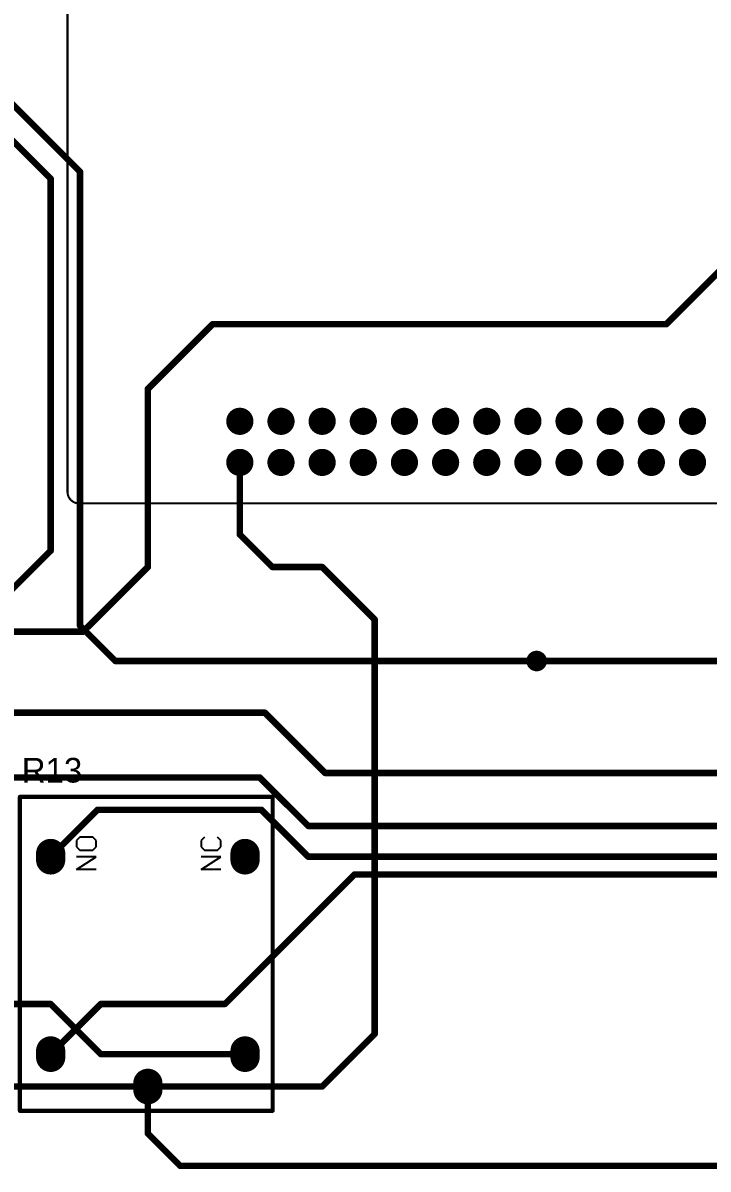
# Model space of a CAD drawing. Header units: millimetres. Extents: x 1.1 to 12.7, y 1.1 to 8.9.
# Drawn here: x 7.468 to 9.133, y 4.334 to 7.122 of the extents above; entities that cross this region are included whole.
import ezdxf

# ---------------------------------------------------------------- set-up
doc = ezdxf.new("R2010")
doc.units = ezdxf.units.MM
doc.header["$MEASUREMENT"] = 0
for name, color, linetype in [('BottomLayer', 5, 'Continuous'), ('BottomOverlay', 54, 'Continuous'), ('BottomSolder', 6, 'Continuous'), ('MultiLayer', 9, 'Continuous'), ('PadHoleLayer', 156, 'Continuous'), ('TopLayer', 1, 'Continuous'), ('TopOverlay', 2, 'Continuous'), ('TopSolder', 216, 'Continuous'), ('ViaHoleLayer', 16, 'Continuous')]:
    doc.layers.add(name, color=color, linetype=linetype)

# ---------------------------------------------------------------- blocks, each defined once
blk = doc.blocks.new('RELAYARP03F_16')
at = {"layer": 'BottomLayer', "const_width": 0.063}
for points in [[(-0.2323, 0.2362), (-0.248, 0.2362)], [(0.248, 0.2362), (0.2323, 0.2362)], [(-0.311, 0), (-0.3268, 0)], [(-0.2323, -0.2362), (-0.248, -0.2362)], [(0.248, -0.2362), (0.2323, -0.2362)]]:
    blk.add_lwpolyline(points, dxfattribs=at)
at = {"layer": 'BottomLayer', "const_width": 0.0315}
for points in [[(-0.2638, 0.2362, 1), (-0.2323, 0.2362, 1)], [(-0.248, 0.2362, 1), (-0.2165, 0.2362, 1)], [(0.2165, 0.2362, 1), (0.248, 0.2362, 1)], [(0.2323, 0.2362, 1), (0.2638, 0.2362, 1)], [(-0.3425, 0, 1), (-0.311, 0, 1)], [(-0.3268, 0, 1), (-0.2953, 0, 1)], [(-0.2638, -0.2362, 1), (-0.2323, -0.2362, 1)], [(-0.248, -0.2362, 1), (-0.2165, -0.2362, 1)], [(0.2165, -0.2362, 1), (0.248, -0.2362, 1)], [(0.2323, -0.2362, 1), (0.2638, -0.2362, 1)]]:
    blk.add_lwpolyline(points, format="xyb", close=True, dxfattribs=at)
at = {"layer": 'BottomSolder', "const_width": 0.071}
for points in [[(-0.2323, 0.2362), (-0.248, 0.2362)], [(0.248, 0.2362), (0.2323, 0.2362)], [(-0.311, 0), (-0.3268, 0)], [(-0.2323, -0.2362), (-0.248, -0.2362)], [(0.248, -0.2362), (0.2323, -0.2362)]]:
    blk.add_lwpolyline(points, dxfattribs=at)
at = {"layer": 'BottomSolder', "const_width": 0.0355}
for points in [[(-0.2658, 0.2362, 1), (-0.2303, 0.2362, 1)], [(-0.25, 0.2362, 1), (-0.2145, 0.2362, 1)], [(0.2145, 0.2362, 1), (0.25, 0.2362, 1)], [(0.2303, 0.2362, 1), (0.2658, 0.2362, 1)], [(-0.3445, 0, 1), (-0.309, 0, 1)], [(-0.3288, 0, 1), (-0.2933, 0, 1)], [(-0.2658, -0.2362, 1), (-0.2303, -0.2362, 1)], [(-0.25, -0.2362, 1), (-0.2145, -0.2362, 1)], [(0.2145, -0.2362, 1), (0.25, -0.2362, 1)], [(0.2303, -0.2362, 1), (0.2658, -0.2362, 1)]]:
    blk.add_lwpolyline(points, format="xyb", close=True, dxfattribs=at)
at = {"layer": 'MultiLayer', "const_width": 0.063}
for points in [[(-0.2323, 0.2362), (-0.248, 0.2362)], [(0.248, 0.2362), (0.2323, 0.2362)], [(-0.311, 0), (-0.3268, 0)], [(-0.2323, -0.2362), (-0.248, -0.2362)], [(0.248, -0.2362), (0.2323, -0.2362)]]:
    blk.add_lwpolyline(points, dxfattribs=at)
at = {"layer": 'MultiLayer', "const_width": 0.0315}
for points in [[(-0.2638, 0.2362, 1), (-0.2323, 0.2362, 1)], [(-0.248, 0.2362, 1), (-0.2165, 0.2362, 1)], [(0.2165, 0.2362, 1), (0.248, 0.2362, 1)], [(0.2323, 0.2362, 1), (0.2638, 0.2362, 1)], [(-0.3425, 0, 1), (-0.311, 0, 1)], [(-0.3268, 0, 1), (-0.2953, 0, 1)], [(-0.2638, -0.2362, 1), (-0.2323, -0.2362, 1)], [(-0.248, -0.2362, 1), (-0.2165, -0.2362, 1)], [(0.2165, -0.2362, 1), (0.248, -0.2362, 1)], [(0.2323, -0.2362, 1), (0.2638, -0.2362, 1)]]:
    blk.add_lwpolyline(points, format="xyb", close=True, dxfattribs=at)
at = {"layer": 'PadHoleLayer', "const_width": 0.0295}
for points in [[(-0.2549, 0.2362, 1), (-0.2254, 0.2362, 1)], [(0.2254, 0.2362, 1), (0.2549, 0.2362, 1)], [(-0.3337, 0, 1), (-0.3041, 0, 1)], [(-0.2549, -0.2362, 1), (-0.2254, -0.2362, 1)], [(0.2254, -0.2362, 1), (0.2549, -0.2362, 1)]]:
    blk.add_lwpolyline(points, format="xyb", close=True, dxfattribs=at)
at = {"layer": 'TopLayer', "const_width": 0.063}
for points in [[(-0.2323, 0.2362), (-0.248, 0.2362)], [(0.248, 0.2362), (0.2323, 0.2362)], [(-0.311, 0), (-0.3268, 0)], [(-0.2323, -0.2362), (-0.248, -0.2362)], [(0.248, -0.2362), (0.2323, -0.2362)]]:
    blk.add_lwpolyline(points, dxfattribs=at)
at = {"layer": 'TopLayer', "const_width": 0.0315}
for points in [[(-0.2638, 0.2362, 1), (-0.2323, 0.2362, 1)], [(-0.248, 0.2362, 1), (-0.2165, 0.2362, 1)], [(0.2165, 0.2362, 1), (0.248, 0.2362, 1)], [(0.2323, 0.2362, 1), (0.2638, 0.2362, 1)], [(-0.3425, 0, 1), (-0.311, 0, 1)], [(-0.3268, 0, 1), (-0.2953, 0, 1)], [(-0.2638, -0.2362, 1), (-0.2323, -0.2362, 1)], [(-0.248, -0.2362, 1), (-0.2165, -0.2362, 1)], [(0.2165, -0.2362, 1), (0.248, -0.2362, 1)], [(0.2323, -0.2362, 1), (0.2638, -0.2362, 1)]]:
    blk.add_lwpolyline(points, format="xyb", close=True, dxfattribs=at)
at = {"layer": 'TopOverlay'}
for p, q in [((0.2087, 0.126), (0.2087, 0.1732)), ((0.2087, 0.1732), (0.2401, 0.126)), ((0.2401, 0.126), (0.2401, 0.1732)), ((0.2638, 0.1732), (0.2559, 0.1653)), ((0.2795, 0.1732), (0.2638, 0.1732)), ((0.2874, 0.1653), (0.2795, 0.1732)), ((0.2559, 0.1653), (0.2559, 0.1339)), ((0.2874, 0.1339), (0.2874, 0.1653)), ((0.2559, 0.1339), (0.2638, 0.126)), ((0.2638, 0.126), (0.2795, 0.126)), ((0.2795, 0.126), (0.2874, 0.1339)), ((0.2087, -0.1772), (0.2087, -0.1299)), ((0.2087, -0.1299), (0.2401, -0.1772)), ((0.2401, -0.1772), (0.2401, -0.1299)), ((0.2638, -0.1299), (0.2559, -0.1378)), ((0.2559, -0.1378), (0.2559, -0.1693)), ((0.2795, -0.1299), (0.2638, -0.1299)), ((0.2874, -0.1378), (0.2795, -0.1299)), ((0.2559, -0.1693), (0.2638, -0.1772)), ((0.2638, -0.1772), (0.2795, -0.1772)), ((0.2795, -0.1772), (0.2874, -0.1693))]:
    blk.add_line(p, q, dxfattribs=at)
at = {"layer": 'TopOverlay', "const_width": 0.01}
for points in [[(-0.378, 0.311), (-0.378, -0.3031)], [(-0.378, 0.311), (0.3858, 0.311)], [(0.3858, 0.311), (0.3858, -0.3031)], [(-0.378, -0.3031), (0.3858, -0.3031)]]:
    blk.add_lwpolyline(points, dxfattribs=at)
at = {"layer": 'TopOverlay', "const_width": 0.005}
for points in [[(-0.3805, 0.311, 1), (-0.3755, 0.311, 1)], [(-0.3805, 0.311, 1), (-0.3755, 0.311, 1)], [(0.3833, 0.311, 1), (0.3883, 0.311, 1)], [(0.3833, 0.311, 1), (0.3883, 0.311, 1)], [(-0.3805, -0.3031, 1), (-0.3755, -0.3031, 1)], [(-0.3805, -0.3031, 1), (-0.3755, -0.3031, 1)], [(0.3833, -0.3031, 1), (0.3883, -0.3031, 1)], [(0.3833, -0.3031, 1), (0.3883, -0.3031, 1)]]:
    blk.add_lwpolyline(points, format="xyb", close=True, dxfattribs=at)
at = {"layer": 'TopSolder', "const_width": 0.071}
for points in [[(-0.2323, 0.2362), (-0.248, 0.2362)], [(0.248, 0.2362), (0.2323, 0.2362)], [(-0.311, 0), (-0.3268, 0)], [(-0.2323, -0.2362), (-0.248, -0.2362)], [(0.248, -0.2362), (0.2323, -0.2362)]]:
    blk.add_lwpolyline(points, dxfattribs=at)
at = {"layer": 'TopSolder', "const_width": 0.0355}
for points in [[(-0.2658, 0.2362, 1), (-0.2303, 0.2362, 1)], [(-0.25, 0.2362, 1), (-0.2145, 0.2362, 1)], [(0.2145, 0.2362, 1), (0.25, 0.2362, 1)], [(0.2303, 0.2362, 1), (0.2658, 0.2362, 1)], [(-0.3445, 0, 1), (-0.309, 0, 1)], [(-0.3288, 0, 1), (-0.2933, 0, 1)], [(-0.2658, -0.2362, 1), (-0.2303, -0.2362, 1)], [(-0.25, -0.2362, 1), (-0.2145, -0.2362, 1)], [(0.2145, -0.2362, 1), (0.25, -0.2362, 1)], [(0.2303, -0.2362, 1), (0.2658, -0.2362, 1)]]:
    blk.add_lwpolyline(points, format="xyb", close=True, dxfattribs=at)
blk = doc.blocks.new('HERCULES_36')
at = {"layer": 'BottomLayer', "const_width": 0.029}
for points in [[(0.1772, 0.9001, 1), (0.2063, 0.9001, 1)], [(0.2772, 0.9001, 1), (0.3063, 0.9001, 1)], [(0.3772, 0.9001, 1), (0.4063, 0.9001, 1)], [(0.4772, 0.9001, 1), (0.5063, 0.9001, 1)], [(0.5772, 0.9001, 1), (0.6063, 0.9001, 1)], [(0.6772, 0.9001, 1), (0.7063, 0.9001, 1)], [(0.7772, 0.9001, 1), (0.8063, 0.9001, 1)], [(0.8772, 0.9001, 1), (0.9063, 0.9001, 1)], [(0.9772, 0.9001, 1), (1.0063, 0.9001, 1)], [(1.0772, 0.9001, 1), (1.1063, 0.9001, 1)], [(1.1772, 0.9001, 1), (1.2063, 0.9001, 1)], [(1.2772, 0.9001, 1), (1.3063, 0.9001, 1)], [(0.1772, 0.8001, 1), (0.2063, 0.8001, 1)], [(0.2772, 0.8001, 1), (0.3063, 0.8001, 1)], [(0.3772, 0.8001, 1), (0.4063, 0.8001, 1)], [(0.4772, 0.8001, 1), (0.5063, 0.8001, 1)], [(0.5772, 0.8001, 1), (0.6063, 0.8001, 1)], [(0.6772, 0.8001, 1), (0.7063, 0.8001, 1)], [(0.7772, 0.8001, 1), (0.8063, 0.8001, 1)], [(0.8772, 0.8001, 1), (0.9063, 0.8001, 1)], [(0.9772, 0.8001, 1), (1.0063, 0.8001, 1)], [(1.0772, 0.8001, 1), (1.1063, 0.8001, 1)], [(1.1772, 0.8001, 1), (1.2063, 0.8001, 1)], [(1.2772, 0.8001, 1), (1.3063, 0.8001, 1)]]:
    blk.add_lwpolyline(points, format="xyb", close=True, dxfattribs=at)
at = {"layer": 'BottomOverlay', "const_width": 0.005}
for points in [[(1.6823, 0.9999), (-1.9611, 0.9999)], [(1.7106, 0.9716), (1.7106, -0.9718)]]:
    blk.add_lwpolyline(points, dxfattribs=at)
at = {"layer": 'BottomOverlay', "const_width": 0.0025}
for points in [[(1.681, 0.9999, 1), (1.6836, 0.9999, 1)], [(1.681, 0.9999, 1), (1.6836, 0.9999, 1)], [(1.7093, 0.9716, 1), (1.7118, 0.9716, 1)], [(1.7093, 0.9716, 1), (1.7118, 0.9716, 1)]]:
    blk.add_lwpolyline(points, format="xyb", close=True, dxfattribs=at)
at = {"layer": 'BottomOverlay', "const_width": 0.005}
blk.add_lwpolyline([(1.6823, 0.9999, -0.414214), (1.7106, 0.9716)], format="xyb", dxfattribs=at)
at = {"layer": 'BottomSolder', "const_width": 0.033}
for points in [[(0.1752, 0.9001, 1), (0.2083, 0.9001, 1)], [(0.2752, 0.9001, 1), (0.3083, 0.9001, 1)], [(0.3752, 0.9001, 1), (0.4083, 0.9001, 1)], [(0.4752, 0.9001, 1), (0.5083, 0.9001, 1)], [(0.5752, 0.9001, 1), (0.6083, 0.9001, 1)], [(0.6752, 0.9001, 1), (0.7083, 0.9001, 1)], [(0.7752, 0.9001, 1), (0.8083, 0.9001, 1)], [(0.8752, 0.9001, 1), (0.9083, 0.9001, 1)], [(0.9752, 0.9001, 1), (1.0083, 0.9001, 1)], [(1.0752, 0.9001, 1), (1.1083, 0.9001, 1)], [(1.1752, 0.9001, 1), (1.2083, 0.9001, 1)], [(1.2752, 0.9001, 1), (1.3083, 0.9001, 1)], [(0.1752, 0.8001, 1), (0.2083, 0.8001, 1)], [(0.2752, 0.8001, 1), (0.3083, 0.8001, 1)], [(0.3752, 0.8001, 1), (0.4083, 0.8001, 1)], [(0.4752, 0.8001, 1), (0.5083, 0.8001, 1)], [(0.5752, 0.8001, 1), (0.6083, 0.8001, 1)], [(0.6752, 0.8001, 1), (0.7083, 0.8001, 1)], [(0.7752, 0.8001, 1), (0.8083, 0.8001, 1)], [(0.8752, 0.8001, 1), (0.9083, 0.8001, 1)], [(0.9752, 0.8001, 1), (1.0083, 0.8001, 1)], [(1.0752, 0.8001, 1), (1.1083, 0.8001, 1)], [(1.1752, 0.8001, 1), (1.2083, 0.8001, 1)], [(1.2752, 0.8001, 1), (1.3083, 0.8001, 1)]]:
    blk.add_lwpolyline(points, format="xyb", close=True, dxfattribs=at)
at = {"layer": 'PadHoleLayer', "const_width": 0.02}
for points in [[(0.1817, 0.9001, 1), (0.2017, 0.9001, 1)], [(0.2817, 0.9001, 1), (0.3017, 0.9001, 1)], [(0.3817, 0.9001, 1), (0.4017, 0.9001, 1)], [(0.4817, 0.9001, 1), (0.5017, 0.9001, 1)], [(0.5817, 0.9001, 1), (0.6017, 0.9001, 1)], [(0.6817, 0.9001, 1), (0.7017, 0.9001, 1)], [(0.7817, 0.9001, 1), (0.8017, 0.9001, 1)], [(0.8817, 0.9001, 1), (0.9017, 0.9001, 1)], [(0.9817, 0.9001, 1), (1.0017, 0.9001, 1)], [(1.0817, 0.9001, 1), (1.1017, 0.9001, 1)], [(1.1817, 0.9001, 1), (1.2017, 0.9001, 1)], [(1.2817, 0.9001, 1), (1.3017, 0.9001, 1)], [(0.1817, 0.8001, 1), (0.2017, 0.8001, 1)], [(0.2817, 0.8001, 1), (0.3017, 0.8001, 1)], [(0.3817, 0.8001, 1), (0.4017, 0.8001, 1)], [(0.4817, 0.8001, 1), (0.5017, 0.8001, 1)], [(0.5817, 0.8001, 1), (0.6017, 0.8001, 1)], [(0.6817, 0.8001, 1), (0.7017, 0.8001, 1)], [(0.7817, 0.8001, 1), (0.8017, 0.8001, 1)], [(0.8817, 0.8001, 1), (0.9017, 0.8001, 1)], [(0.9817, 0.8001, 1), (1.0017, 0.8001, 1)], [(1.0817, 0.8001, 1), (1.1017, 0.8001, 1)], [(1.1817, 0.8001, 1), (1.2017, 0.8001, 1)], [(1.2817, 0.8001, 1), (1.3017, 0.8001, 1)]]:
    blk.add_lwpolyline(points, format="xyb", close=True, dxfattribs=at)
at = {"layer": 'TopLayer'}
for points, const_width in [([(0.1772, 0.9001, 1), (0.2063, 0.9001, 1)], 0.029), ([(0.2772, 0.9001, 1), (0.3063, 0.9001, 1)], 0.029), ([(0.3772, 0.9001, 1), (0.4063, 0.9001, 1)], 0.029), ([(0.4772, 0.9001, 1), (0.5063, 0.9001, 1)], 0.029), ([(0.5772, 0.9001, 1), (0.6063, 0.9001, 1)], 0.029), ([(0.6772, 0.9001, 1), (0.7063, 0.9001, 1)], 0.029), ([(0.7772, 0.9001, 1), (0.8063, 0.9001, 1)], 0.029), ([(0.8772, 0.9001, 1), (0.9063, 0.9001, 1)], 0.029), ([(0.9772, 0.9001, 1), (1.0063, 0.9001, 1)], 0.029), ([(1.0772, 0.9001, 1), (1.1063, 0.9001, 1)], 0.029), ([(1.1772, 0.9001, 1), (1.2063, 0.9001, 1)], 0.029), ([(1.2772, 0.9001, 1), (1.3063, 0.9001, 1)], 0.029), ([(0.1892, 0.8901, 1), (0.1922, 0.8901, 1)], 0.003), ([(0.1902, 0.9001, 1), (0.1932, 0.9001, 1)], 0.003), ([(0.2892, 0.8951, 1), (0.2922, 0.8951, 1)], 0.003), ([(0.2902, 0.9001, 1), (0.2932, 0.9001, 1)], 0.003), ([(0.4843, 0.9001, 1), (0.4873, 0.9001, 1)], 0.003), ([(0.4902, 0.9001, 1), (0.4932, 0.9001, 1)], 0.003), ([(0.5902, 0.9001, 1), (0.5932, 0.9001, 1)], 0.003), ([(0.5902, 0.8961, 1), (0.5932, 0.8961, 1)], 0.003), ([(0.6902, 0.9001, 1), (0.6932, 0.9001, 1)], 0.003), ([(0.7843, 0.9001, 1), (0.7873, 0.9001, 1)], 0.003), ([(0.7902, 0.9001, 1), (0.7932, 0.9001, 1)], 0.003), ([(0.9892, 0.8951, 1), (0.9922, 0.8951, 1)], 0.003), ([(0.9902, 0.9001, 1), (0.9932, 0.9001, 1)], 0.003), ([(0.6892, 0.8801, 1), (0.6922, 0.8801, 1)], 0.003), ([(0.1772, 0.8001, 1), (0.2063, 0.8001, 1)], 0.029), ([(0.2772, 0.8001, 1), (0.3063, 0.8001, 1)], 0.029), ([(0.3772, 0.8001, 1), (0.4063, 0.8001, 1)], 0.029), ([(0.4772, 0.8001, 1), (0.5063, 0.8001, 1)], 0.029), ([(0.5772, 0.8001, 1), (0.6063, 0.8001, 1)], 0.029), ([(0.6772, 0.8001, 1), (0.7063, 0.8001, 1)], 0.029), ([(0.7772, 0.8001, 1), (0.8063, 0.8001, 1)], 0.029), ([(0.8772, 0.8001, 1), (0.9063, 0.8001, 1)], 0.029), ([(0.9772, 0.8001, 1), (1.0063, 0.8001, 1)], 0.029), ([(1.0772, 0.8001, 1), (1.1063, 0.8001, 1)], 0.029), ([(1.1772, 0.8001, 1), (1.2063, 0.8001, 1)], 0.029), ([(1.2772, 0.8001, 1), (1.3063, 0.8001, 1)], 0.029), ([(1.0891, 0.8049, 1), (1.0921, 0.8049, 1)], 0.003), ([(1.0891, 0.8012, 1), (1.0921, 0.8012, 1)], 0.003), ([(1.0891, 0.8012, 1), (1.0921, 0.8012, 1)], 0.003), ([(1.0902, 0.8001, 1), (1.0932, 0.8001, 1)], 0.003)]:
    blk.add_lwpolyline(points, format="xyb", close=True, dxfattribs=dict(at, const_width=const_width))
at = {"layer": 'TopLayer', "const_width": 0.006}
for points in [[(0.1917, 0.9001), (0.1907, 0.8901)], [(0.2917, 0.9001), (0.2907, 0.8951)], [(0.4917, 0.9001), (0.4858, 0.9001)], [(0.5917, 0.9001), (0.5917, 0.8961)], [(0.6917, 0.9001), (0.6907, 0.8801)], [(0.7917, 0.9001), (0.7857, 0.9001)], [(0.9917, 0.9001), (0.9907, 0.8951)], [(1.0906, 0.8049), (1.0906, 0.8012)], [(1.0917, 0.8001), (1.0906, 0.8012)]]:
    blk.add_lwpolyline(points, dxfattribs=at)
at = {"layer": 'TopSolder', "const_width": 0.033}
for points in [[(0.1752, 0.9001, 1), (0.2083, 0.9001, 1)], [(0.2752, 0.9001, 1), (0.3083, 0.9001, 1)], [(0.3752, 0.9001, 1), (0.4083, 0.9001, 1)], [(0.4752, 0.9001, 1), (0.5083, 0.9001, 1)], [(0.5752, 0.9001, 1), (0.6083, 0.9001, 1)], [(0.6752, 0.9001, 1), (0.7083, 0.9001, 1)], [(0.7752, 0.9001, 1), (0.8083, 0.9001, 1)], [(0.8752, 0.9001, 1), (0.9083, 0.9001, 1)], [(0.9752, 0.9001, 1), (1.0083, 0.9001, 1)], [(1.0752, 0.9001, 1), (1.1083, 0.9001, 1)], [(1.1752, 0.9001, 1), (1.2083, 0.9001, 1)], [(1.2752, 0.9001, 1), (1.3083, 0.9001, 1)], [(0.1752, 0.8001, 1), (0.2083, 0.8001, 1)], [(0.2752, 0.8001, 1), (0.3083, 0.8001, 1)], [(0.3752, 0.8001, 1), (0.4083, 0.8001, 1)], [(0.4752, 0.8001, 1), (0.5083, 0.8001, 1)], [(0.5752, 0.8001, 1), (0.6083, 0.8001, 1)], [(0.6752, 0.8001, 1), (0.7083, 0.8001, 1)], [(0.7752, 0.8001, 1), (0.8083, 0.8001, 1)], [(0.8752, 0.8001, 1), (0.9083, 0.8001, 1)], [(0.9752, 0.8001, 1), (1.0083, 0.8001, 1)], [(1.0752, 0.8001, 1), (1.1083, 0.8001, 1)], [(1.1752, 0.8001, 1), (1.2083, 0.8001, 1)], [(1.2752, 0.8001, 1), (1.3083, 0.8001, 1)]]:
    blk.add_lwpolyline(points, format="xyb", close=True, dxfattribs=at)

msp = doc.modelspace()

# ---------------------------------------------------------------- linework, layer by layer
at = {"layer": 'BottomLayer', "const_width": 0.0157}
for points in [[(7.2992, 7.0674), (7.6068, 6.7599)], [(7.2598, 7.0186), (7.5354, 6.743)], [(7.5354, 5.8375), (7.5354, 6.743)], [(7.6068, 5.6555), (7.6068, 6.7599)], [(7.4173, 5.7194), (7.5354, 5.8375)], [(7.6068, 5.6555), (7.6929, 5.5694)], [(7.6929, 5.5694), (8.7165, 5.5694)], [(5.6063, 5.4438), (8.0559, 5.4438)], [(8.0559, 5.4438), (8.2027, 5.297)], [(8.2027, 5.297), (10.0264, 5.297)], [(6.8622, 5.2863), (8.0433, 5.2863)], [(8.0433, 5.2863), (8.1614, 5.1682)], [(7.5354, 5.0934), (7.6496, 5.2076)], [(7.6496, 5.2076), (8.0472, 5.2076)], [(8.0472, 5.2076), (8.1614, 5.0934)], [(8.1614, 5.1682), (10.4658, 5.1682)], [(8.1614, 5.0934), (10.4921, 5.0934)], [(7.9591, 4.7352), (8.274, 5.0501)], [(8.274, 5.0501), (11.2362, 5.0501)], [(7.5354, 4.6131), (7.6575, 4.7352)], [(7.6575, 4.7352), (7.9591, 4.7352)]]:
    msp.add_lwpolyline(points, dxfattribs=at)
at = {"layer": 'BottomLayer'}
for points, const_width in [([(7.5315, 6.743, 1), (7.5394, 6.743, 1)], 0.00787), ([(7.5315, 6.743, 1), (7.5394, 6.743, 1)], 0.00787), ([(7.6028, 6.7599, 1), (7.6107, 6.7599, 1)], 0.00787), ([(7.6028, 6.7599, 1), (7.6107, 6.7599, 1)], 0.00787), ([(7.5315, 5.8375, 1), (7.5394, 5.8375, 1)], 0.00787), ([(7.5315, 5.8375, 1), (7.5394, 5.8375, 1)], 0.00787), ([(7.6028, 5.6555, 1), (7.6107, 5.6555, 1)], 0.00787), ([(7.6028, 5.6555, 1), (7.6107, 5.6555, 1)], 0.00787), ([(7.689, 5.5694, 1), (7.6969, 5.5694, 1)], 0.00787), ([(7.689, 5.5694, 1), (7.6969, 5.5694, 1)], 0.00787), ([(8.704, 5.5694, 1), (8.729, 5.5694, 1)], 0.025), ([(8.7126, 5.5694, 1), (8.7205, 5.5694, 1)], 0.00787), ([(8.052, 5.4438, 1), (8.0598, 5.4438, 1)], 0.00787), ([(8.052, 5.4438, 1), (8.0598, 5.4438, 1)], 0.00787), ([(8.1988, 5.297, 1), (8.2066, 5.297, 1)], 0.00787), ([(8.1988, 5.297, 1), (8.2066, 5.297, 1)], 0.00787), ([(8.0394, 5.2863, 1), (8.0472, 5.2863, 1)], 0.00787), ([(8.0394, 5.2863, 1), (8.0472, 5.2863, 1)], 0.00787), ([(7.6457, 5.2076, 1), (7.6535, 5.2076, 1)], 0.00787), ([(7.6457, 5.2076, 1), (7.6535, 5.2076, 1)], 0.00787), ([(8.0433, 5.2076, 1), (8.0512, 5.2076, 1)], 0.00787), ([(8.0433, 5.2076, 1), (8.0512, 5.2076, 1)], 0.00787), ([(8.1575, 5.1682, 1), (8.1654, 5.1682, 1)], 0.00787), ([(8.1575, 5.1682, 1), (8.1654, 5.1682, 1)], 0.00787), ([(7.5315, 5.0934, 1), (7.5394, 5.0934, 1)], 0.00787), ([(8.1575, 5.0934, 1), (8.1654, 5.0934, 1)], 0.00787), ([(8.1575, 5.0934, 1), (8.1654, 5.0934, 1)], 0.00787), ([(8.2701, 5.0501, 1), (8.278, 5.0501, 1)], 0.00787), ([(8.2701, 5.0501, 1), (8.278, 5.0501, 1)], 0.00787), ([(7.6535, 4.7352, 1), (7.6614, 4.7352, 1)], 0.00787), ([(7.6535, 4.7352, 1), (7.6614, 4.7352, 1)], 0.00787), ([(7.9551, 4.7352, 1), (7.963, 4.7352, 1)], 0.00787), ([(7.9551, 4.7352, 1), (7.963, 4.7352, 1)], 0.00787), ([(7.5315, 4.6131, 1), (7.5394, 4.6131, 1)], 0.00787)]:
    msp.add_lwpolyline(points, format="xyb", close=True, dxfattribs=dict(at, const_width=const_width))
at = {"layer": 'MultiLayer', "const_width": 0.025}
msp.add_lwpolyline([(8.704, 5.5694, 1), (8.729, 5.5694, 1)], format="xyb", close=True, dxfattribs=at)
at = {"layer": 'TopLayer', "const_width": 0.0157}
for points in [[(9.0315, 6.3887), (9.4252, 6.7824)], [(7.7717, 6.2312), (7.9291, 6.3887)], [(7.9291, 6.3887), (9.0315, 6.3887)], [(7.7717, 5.7981), (7.7717, 6.2312)], [(7.9953, 5.8769), (7.9953, 6.0525)], [(7.9953, 5.8769), (8.074, 5.7981)], [(7.6142, 5.6407), (7.7717, 5.7981)], [(8.074, 5.7981), (8.1953, 5.7981)], [(8.1953, 5.7981), (8.3228, 5.6706)], [(8.3228, 4.6619), (8.3228, 5.6706)], [(5.9606, 5.6407), (7.6142, 5.6407)], [(8.724, 5.5694), (10.0551, 5.5694)], [(7.2638, 4.7352), (7.5354, 4.7352)], [(7.5354, 4.7352), (7.6575, 4.6131)], [(8.1953, 4.5344), (8.3228, 4.6619)], [(7.6575, 4.6131), (8.0079, 4.6131)], [(6.9055, 4.5344), (7.7717, 4.5344)], [(7.7717, 4.5344), (8.1953, 4.5344)], [(7.7717, 4.4202), (7.7717, 4.5344)], [(7.7717, 4.4202), (7.8504, 4.3415)], [(7.8504, 4.3415), (9.4996, 4.3415)]]:
    msp.add_lwpolyline(points, dxfattribs=at)
at = {"layer": 'TopLayer'}
for points, const_width in [([(7.9252, 6.3887, 1), (7.9331, 6.3887, 1)], 0.00787), ([(7.9252, 6.3887, 1), (7.9331, 6.3887, 1)], 0.00787), ([(9.0276, 6.3887, 1), (9.0354, 6.3887, 1)], 0.00787), ([(9.0276, 6.3887, 1), (9.0354, 6.3887, 1)], 0.00787), ([(7.7677, 6.2312, 1), (7.7756, 6.2312, 1)], 0.00787), ([(7.7677, 6.2312, 1), (7.7756, 6.2312, 1)], 0.00787), ([(7.9913, 6.0525, 1), (7.9992, 6.0525, 1)], 0.00787), ([(7.9913, 5.8769, 1), (7.9992, 5.8769, 1)], 0.00787), ([(7.9913, 5.8769, 1), (7.9992, 5.8769, 1)], 0.00787), ([(7.7677, 5.7981, 1), (7.7756, 5.7981, 1)], 0.00787), ([(7.7677, 5.7981, 1), (7.7756, 5.7981, 1)], 0.00787), ([(8.0701, 5.7981, 1), (8.078, 5.7981, 1)], 0.00787), ([(8.0701, 5.7981, 1), (8.078, 5.7981, 1)], 0.00787), ([(8.1913, 5.7981, 1), (8.1992, 5.7981, 1)], 0.00787), ([(8.1913, 5.7981, 1), (8.1992, 5.7981, 1)], 0.00787), ([(8.3189, 5.6706, 1), (8.3268, 5.6706, 1)], 0.00787), ([(8.3189, 5.6706, 1), (8.3268, 5.6706, 1)], 0.00787), ([(7.6102, 5.6407, 1), (7.6181, 5.6407, 1)], 0.00787), ([(7.6102, 5.6407, 1), (7.6181, 5.6407, 1)], 0.00787), ([(8.704, 5.5694, 1), (8.729, 5.5694, 1)], 0.025), ([(8.72, 5.5694, 1), (8.7279, 5.5694, 1)], 0.00787), ([(7.5315, 4.7352, 1), (7.5394, 4.7352, 1)], 0.00787), ([(7.5315, 4.7352, 1), (7.5394, 4.7352, 1)], 0.00787), ([(8.3189, 4.6619, 1), (8.3268, 4.6619, 1)], 0.00787), ([(8.3189, 4.6619, 1), (8.3268, 4.6619, 1)], 0.00787), ([(7.6535, 4.6131, 1), (7.6614, 4.6131, 1)], 0.00787), ([(7.6535, 4.6131, 1), (7.6614, 4.6131, 1)], 0.00787), ([(8.0039, 4.6131, 1), (8.0118, 4.6131, 1)], 0.00787), ([(7.7677, 4.5344, 1), (7.7756, 4.5344, 1)], 0.00787), ([(7.7677, 4.5344, 1), (7.7756, 4.5344, 1)], 0.00787), ([(7.7677, 4.5344, 1), (7.7756, 4.5344, 1)], 0.00787), ([(8.1913, 4.5344, 1), (8.1992, 4.5344, 1)], 0.00787), ([(8.1913, 4.5344, 1), (8.1992, 4.5344, 1)], 0.00787), ([(7.7677, 4.4202, 1), (7.7756, 4.4202, 1)], 0.00787), ([(7.7677, 4.4202, 1), (7.7756, 4.4202, 1)], 0.00787), ([(7.8465, 4.3415, 1), (7.8543, 4.3415, 1)], 0.00787), ([(7.8465, 4.3415, 1), (7.8543, 4.3415, 1)], 0.00787)]:
    msp.add_lwpolyline(points, format="xyb", close=True, dxfattribs=dict(at, const_width=const_width))
at = {"layer": 'ViaHoleLayer', "const_width": 0.014}
msp.add_lwpolyline([(8.7095, 5.5694, 1), (8.7235, 5.5694, 1)], format="xyb", close=True, dxfattribs=at)

# ---------------------------------------------------------------- block references
for name, p, rotation in [('HERCULES_36', (9.287, 6.9526), 180), ('RELAYARP03F_16', (7.7717, 4.8533), 90)]:
    msp.add_blockref(name, p, dxfattribs=dict(rotation=rotation))

# ---------------------------------------------------------------- texts
at = {"layer": 'TopOverlay'}
msp.add_text('R13', height=0.06, dxfattribs=at).set_placement((7.4652, 5.2738))

doc.saveas('drawing.dxf')
